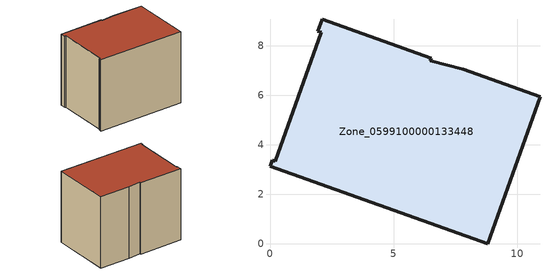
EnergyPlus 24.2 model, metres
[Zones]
Zone_0599100000133448
 floor ground (C_G): 6.49,7.4 7.81,7.05 10.92,5.94 8.81,0 0,3.14 0.09,3.38 0.2,3.34 2.06,8.56 1.94,8.59 2.11,9.08 6.53,7.5 z0.54
 wall outside (C_F): 8.81,0 10.92,5.94 7.81,7.05 6.49,7.4 6.53,7.5 2.11,9.08 1.94,8.59 2.06,8.56 0.2,3.34 0.09,3.38 0,3.14 8.81,0 z0.54:8.21
 roof outside (C_R): 6.49,7.4 6.53,7.5 2.11,9.08 1.94,8.59 2.06,8.56 0.2,3.34 0.09,3.38 0,3.14 8.81,0 10.92,5.94 7.81,7.05 z8.21
[BUILDING]
Pand.0599100000133448: North Axis=0; Terrain=City; Loads Convergence Tolerance Value=0.04; Temperature Convergence Tolerance Value=0.4; Solar Distribution=FullExterior; Maximum Number of Warmup Days=25; Minimum Number of Warmup Days=1
[Site:Location]
Rotterdam.The.Hague.AP_ZH_NLD Design_Conditions: Latitude=51.96; Longitude=4.45; Time Zone=1; Elevation=-4.5
[SITE:GROUNDTEMPERATURE:BUILDINGSURFACE]
18, 18, 18, 18, 18, 18, 18, 18, 18, 18, 18, 18
[MATERIAL] Thermal Absorptance=0.9; Solar Absorptance=0.7; Visible Absorptance=0.7
Name | Roughness | Thickness | Conductivity | Density | Specific Heat
G.TC.1965-1974 | MediumSmooth | 0.15 | 0.882353 | 540 | 1210
F.TC.1965-1974 | Rough | 0.3 | 0.697674 | 1920 | 840
R.TC.1965-1974 | MediumRough | 0.2 | 0.232558 | 1500 | 1000
[CONSTRUCTION]
C_G: G.TC.1965-1974
C_F: F.TC.1965-1974
C_R: R.TC.1965-1974
[ZONE]
Zone_0599100000133448: Type=1; Multiplier=1; Ceiling Height=Autocalculate; Volume=Autocalculate; Floor Area=autocalculate; Part of Total Floor Area=Yes
[ZONEINFILTRATION:DESIGNFLOWRATE]
Infil_Zone_0599100000133448: Zone or ZoneList or Space or SpaceList=Zone_0599100000133448; Schedule=AlwaysOn; Design Flow Rate Calculation Method=Flow/Area; Flow Rate per Floor Area=0.003; Constant Term Coefficient=1; Temperature Term Coefficient=0; Velocity Term Coefficient=0; Velocity Squared Term Coefficient=0
[HVACTEMPLATE:ZONE:IDEALLOADSAIRSYSTEM]
Zone_0599100000133448: Maximum Heating Supply Air Temperature=50; Minimum Cooling Supply Air Temperature=13; Maximum Heating Supply Air Humidity Ratio=0.0156; Minimum Cooling Supply Air Humidity Ratio=0.0077; Heating Limit=NoLimit; Cooling Limit=NoLimit; Dehumidification Control Type=ConstantSensibleHeatRatio; Cooling Sensible Heat Ratio=0.7; Dehumidification Setpoint=60; Humidification Control Type=None; Humidification Setpoint=30; Outdoor Air Method=None; Outdoor Air Flow Rate per Person=0.00944; Outdoor Air Flow Rate per Zone Floor Area=0; Outdoor Air Flow Rate per Zone=0; Demand Controlled Ventilation Type=None; Outdoor Air Economizer Type=NoEconomizer; Heat Recovery Type=None; Sensible Heat Recovery Effectiveness=0.7; Latent Heat Recovery Effectiveness=0.65
[ZONECONTROL:THERMOSTAT]
ThermostatControl_Zone_0599100000133448: Zone or ZoneList=Zone_0599100000133448; Control Type Schedule=DualSetpointControlType; Control 1=Thermostat_Zone_0599100000133448; Temperature Difference Between Cutout And Setpoint=0
[THERMOSTATSETPOINT:DUALSETPOINT]
Thermostat_Zone_0599100000133448: Heating Setpoint Temperature Schedule=HeatingSetpoint_Zone_0599100000133448; Cooling Setpoint Temperature Schedule=CoolingSetpoint_Zone_0599100000133448
[SCHEDULE:COMPACT]
HeatingSetpoint_Zone_0599100000133448: Through: 12/31, For: AllDays, Until: 24:00, 21
CoolingSetpoint_Zone_0599100000133448: Through: 12/31, For: AllDays, Until: 24:00, 24
DualSetpointControlType: Through: 12/31, For: AllDays, Until: 24:00, 4
AlwaysOn: Through: 12/31, For: AllDays, Until: 24:00, 1
